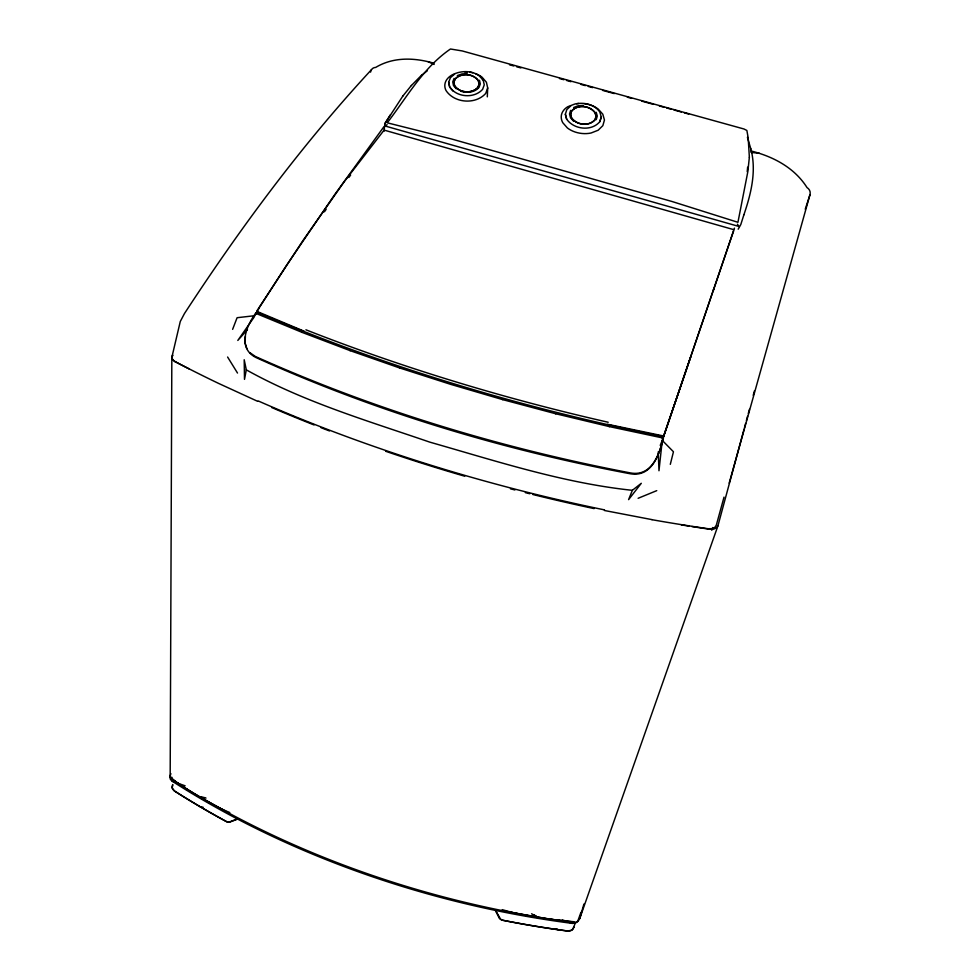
<?xml version="1.0" encoding="UTF-8"?>
<svg xmlns="http://www.w3.org/2000/svg" width="980" height="980" viewBox="0 0 980 980"><rect width="100%" height="100%" fill="white"/><g stroke="black" fill="none" stroke-linecap="round" stroke-linejoin="round"><path stroke-width="1.47" d="M733.604 229.614L384.111 130.107L344.36 181.521L302.967 240.541L257.005 310.746L256.821 313.416L257.005 312.73M487.305 96.861L487.697 87.955L486.411 82.271L482.099 77.236A21.168 14.186 4.9 0 0 475.41 73.61M245.404 336.471L244.988 342.62L246.874 348.635M747.226 171.672L747.642 167.164M390.42 114.758L384.895 123.554L384.038 131.357M246.311 369.852L244.498 379.37L244.204 359.746L246.311 369.852C303.812 401.996 367.77 420.837 429.804 442.139C496.419 461.115 563.206 483.042 632.357 490.319L641.3 483.299L628.596 499.629L632.357 490.319M670.308 464.349L673.456 451.768L662.26 440.4L734.449 228.132M371.445 69.703C301.791 144.979 240.468 227.728 184.461 313.551L180.283 321.489L171.831 357.418L170.177 775.952L170.753 778.242L172.505 780.043A645.992 402.694 13.4 0 0 573.202 922.364L576.069 922.143L578.384 920.808L579.707 918.603L717.936 525.782L744.09 429.093M744.482 427.648L745.633 423.385M746.405 420.53L747.544 416.316M748.304 413.511L749.431 409.346M753.216 395.344L754.392 390.959M750.619 150.871C772.987 156.396 794.437 167.605 807.03 187.584A7.191 6.48 2.3 0 1 809.946 194.775L729.181 483.14M724.024 497.117L716.282 525.268L714.775 527.436L711.86 528.673L708.136 528.722A801.53 348.99 12.6 0 1 652.019 519.706M690.973 356.169L663.056 437.962L713.71 289.112M570.74 105.926L566.795 109.638L565.362 114.28L566.648 119.156C573.79 129.556 591.601 131.688 599.883 121.606L601.242 116.939L599.858 112.088C594.762 104.701 585.06 102.288 576.559 103.696M599.883 121.606L601.23 116.939M580.969 912.307L577.514 921.837L575.199 923.172L572.345 923.393A645.33 402.719 13.4 0 1 172.186 781.219L170.434 779.418L169.859 777.128L170.875 773.636M579.707 918.603L583.933 904.05M596.232 119.646L597.286 116.044L596.22 112.284M743.881 214.804C751.096 193.66 756.719 170.973 750.815 148.752M501.797 920.085A645.269 404.666 13.5 0 0 534.676 926.088A645.636 404.826 13.5 0 0 567.591 931L570.434 930.792L572.749 929.469L575.358 922.927M258.083 312.571L256.135 312.632C246.458 325.421 236.878 347.9 255.952 357.529C375.254 411.526 501.638 449.6 630.263 473.769C652.092 477.554 659.663 453.948 663.386 437.301L661.855 436.149M738.185 229.198L740.782 224.579L743.906 214.743M570.617 110.385L569.515 113.986L570.519 117.747L573.496 121.116M711.786 530.29L712.668 527.534M805.242 209.23L809.946 194.775M713.122 291.072L733.604 230.9M487.697 87.955L485.713 93.431C475.545 104.811 454.353 103.243 445.986 90.479A22.123 14.835 4.9 0 1 451.976 74.995C461.899 69.727 476.452 70.033 483.201 80.127L484.255 84.844L482.601 89.376C474.149 98.784 456.607 97.486 449.649 86.926L448.681 82.198L450.42 77.69L454.598 74.088M232.628 329.341L237.087 317.716L255.155 315.646M454.083 78.4L452.748 81.879L453.495 85.542L456.251 88.812M660.226 445.398L662.26 440.4L658.977 470.755L658.242 451.841M255.756 314.47L259.418 307.401L286.43 265.494L334.658 194.653L383.78 126.898M384.883 123.627L402.927 95.918M717.936 525.782L716.478 527.926L713.489 529.2L709.802 529.237A800.342 348.611 12.6 0 1 691.856 526.554M324.429 211.79L326.156 209.34M254.286 316.895L237.809 340.44L247.462 329.599M348.807 177.49L350.644 175.077M574.072 927.276L571.695 930.253L567.591 931A645.428 404.728 13.5 0 1 502.152 920.134L499.457 918.566L495.341 910.359M402.915 95.979L411.392 85.456M411.392 85.529L421.486 75.289M421.474 75.362L427.378 70.719M387.125 124.73L384.65 125.881L739.018 226.478L737.377 224.175M656.747 490.649L638.115 498.293M573.668 107.506L578.176 105.779L583.468 105.448M238.507 818.753L229.639 822.147L226.919 821.84A645.391 404.752 13.5 0 1 200.128 806.712A645.771 404.924 13.5 0 1 174.403 790.946L172.651 789.157L172.064 786.879L172.75 784.564L172.198 788.055L174.403 790.946A645.538 404.801 13.5 0 0 226.65 821.681L229.381 821.975L237.969 818.729M457.305 75.607L461.923 73.929L467.215 73.61M573.68 921.702C550.013 919.816 524.913 916.312 502.262 909.661M573.79 921.996L548.812 919.02L504.614 911.18M229.81 812.567C209.793 804.347 190.463 791.632 172.382 779.443L171.794 777.164M663.619 435.99L607.502 424.267M750.999 152.378L759.402 153.297M204.575 797.585L200.067 797.071L205.996 798.075M433.907 63.247C414.65 57.587 393.458 56.718 375.695 67.412A7.007 5.892 49.7 0 0 370.587 72.091M200.128 806.712L203.068 807.214M652.019 519.633L604.415 510.494M460.576 91.189C466.786 93.161 474.504 92.671 479 87.441L480.286 83.937L479.477 80.287M609.156 426.557L663.411 438.109C659.356 454.291 651.761 476.807 630.581 472.948C501.736 448.338 375.095 410.155 255.327 356.451L250.023 352.763M555.489 413.695L609.438 426.619M502.593 399.595L555.819 413.781M509.514 64.803L513.79 65.979M516.632 66.763L520.895 67.926M559.47 78.535L563.782 79.711M566.648 80.507L570.96 81.695M581.03 84.452L585.354 85.64M588.245 86.436L592.569 87.624M602.676 90.405L614.252 93.59M627.323 97.179L631.683 98.38M641.876 101.173L653.538 104.382M659.381 105.987L663.766 107.188M666.694 107.996L671.08 109.209M674.02 110.005L681.357 112.026M684.297 112.835L688.695 114.047M502.801 399.656L450.653 384.344L399.62 367.953M349.934 350.571L399.803 368.015M172.186 781.219L185.147 785.825M562.263 919.816L572.345 923.393M301.816 332.281L350.228 350.681M304.192 331.228L256.882 311.371M255.486 313.208L302.073 332.379M555.991 928.685L558.673 929.873M257.63 401.322L218.626 383.425A801.603 348.88 12.6 0 1 175.016 361.547M428.04 61.63L434.165 64.46M227.066 812.249C208.728 801.138 188.001 792.379 171.929 778.341M531.577 913.764L537.751 917.243L534.063 914.879M174.93 361.583L172.639 359.734L171.831 357.418L172.75 355.213L171.843 357.382L172.639 359.734L174.93 361.583A800.342 348.611 12.6 0 0 189.115 368.921M500.817 919.595L495.758 910.677M479.624 75.95L483.201 80.127M453.189 91.165L449.649 86.926L448.681 82.198M662.284 438.366L662.897 439.787M237.503 373.049L227.605 357.026M747.422 137.31L750.803 148.825M565.362 114.28L566.648 119.156M661.843 436.235A1050.695 496.566 11.1 0 1 258.01 312.62M688.854 526.076A800.342 348.611 12.6 0 1 681.345 524.888M594.137 508.596A800.342 348.611 12.6 0 1 532.802 494.496M529.812 493.761A800.342 348.611 12.6 0 1 525.341 492.634M514.917 489.963A800.342 348.611 12.6 0 1 510.458 488.8M464.716 476.207A800.342 348.611 12.6 0 1 385.667 451.278M329.488 430.943A800.342 348.611 12.6 0 1 321.048 427.697M314.066 424.952A800.342 348.611 12.6 0 1 271.68 407.509M258.23 400.955A800.133 348.059 12.6 0 0 423.85 463.001A800.17 348.072 12.6 0 0 604.489 509.882M578.776 103.513A21.401 14.492 8.2 0 0 574.746 104.064L567.739 106.747A22.381 15.153 8.2 0 0 562.765 122.696L567.396 127.963A21.413 14.504 8.2 0 0 591.087 132.998L598.143 130.23L602.835 125.661L604.452 120.013L602.786 114.17L598.119 109.001A21.401 14.492 8.2 0 0 584.337 103.672M464.581 71.822A21.168 14.186 4.9 0 1 467.35 71.908M470.094 72.238A21.168 14.186 4.9 0 1 472.826 72.814M608.188 422.257A1053.512 496.027 11.1 0 1 305.919 329.807M749.357 157.241L747.838 171.684L737.94 222.301L672.06 201.513L451.216 138.891L387.235 122.806C406.97 97.216 423.152 67.681 450.469 49L462.217 50.936L744.016 129.005L746.87 130.463L748.181 137.812L749.357 157.241M596.11 116.253L595.13 119.572C589.274 126.69 576.742 125.207 571.597 117.968L570.593 114.366L571.61 111.071C577.49 104.064 589.874 105.522 595.056 112.676L596.11 116.253L595.056 119.695C589.09 126.677 576.583 125.183 571.512 117.833L570.593 114.366L571.683 110.948C577.673 104.064 590.046 105.558 595.13 112.81L596.11 116.253M479.147 84.158L477.958 87.379C471.98 94.019 459.645 93.112 454.61 85.762L453.838 82.271L455.075 79.062C461.078 72.52 473.267 73.414 478.338 80.678L479.147 84.158L477.873 87.49C471.809 94.019 459.473 93.1 454.536 85.64L453.838 82.271L455.161 78.951C461.249 72.52 473.438 73.439 478.399 80.801L479.147 84.158"/></g></svg>
